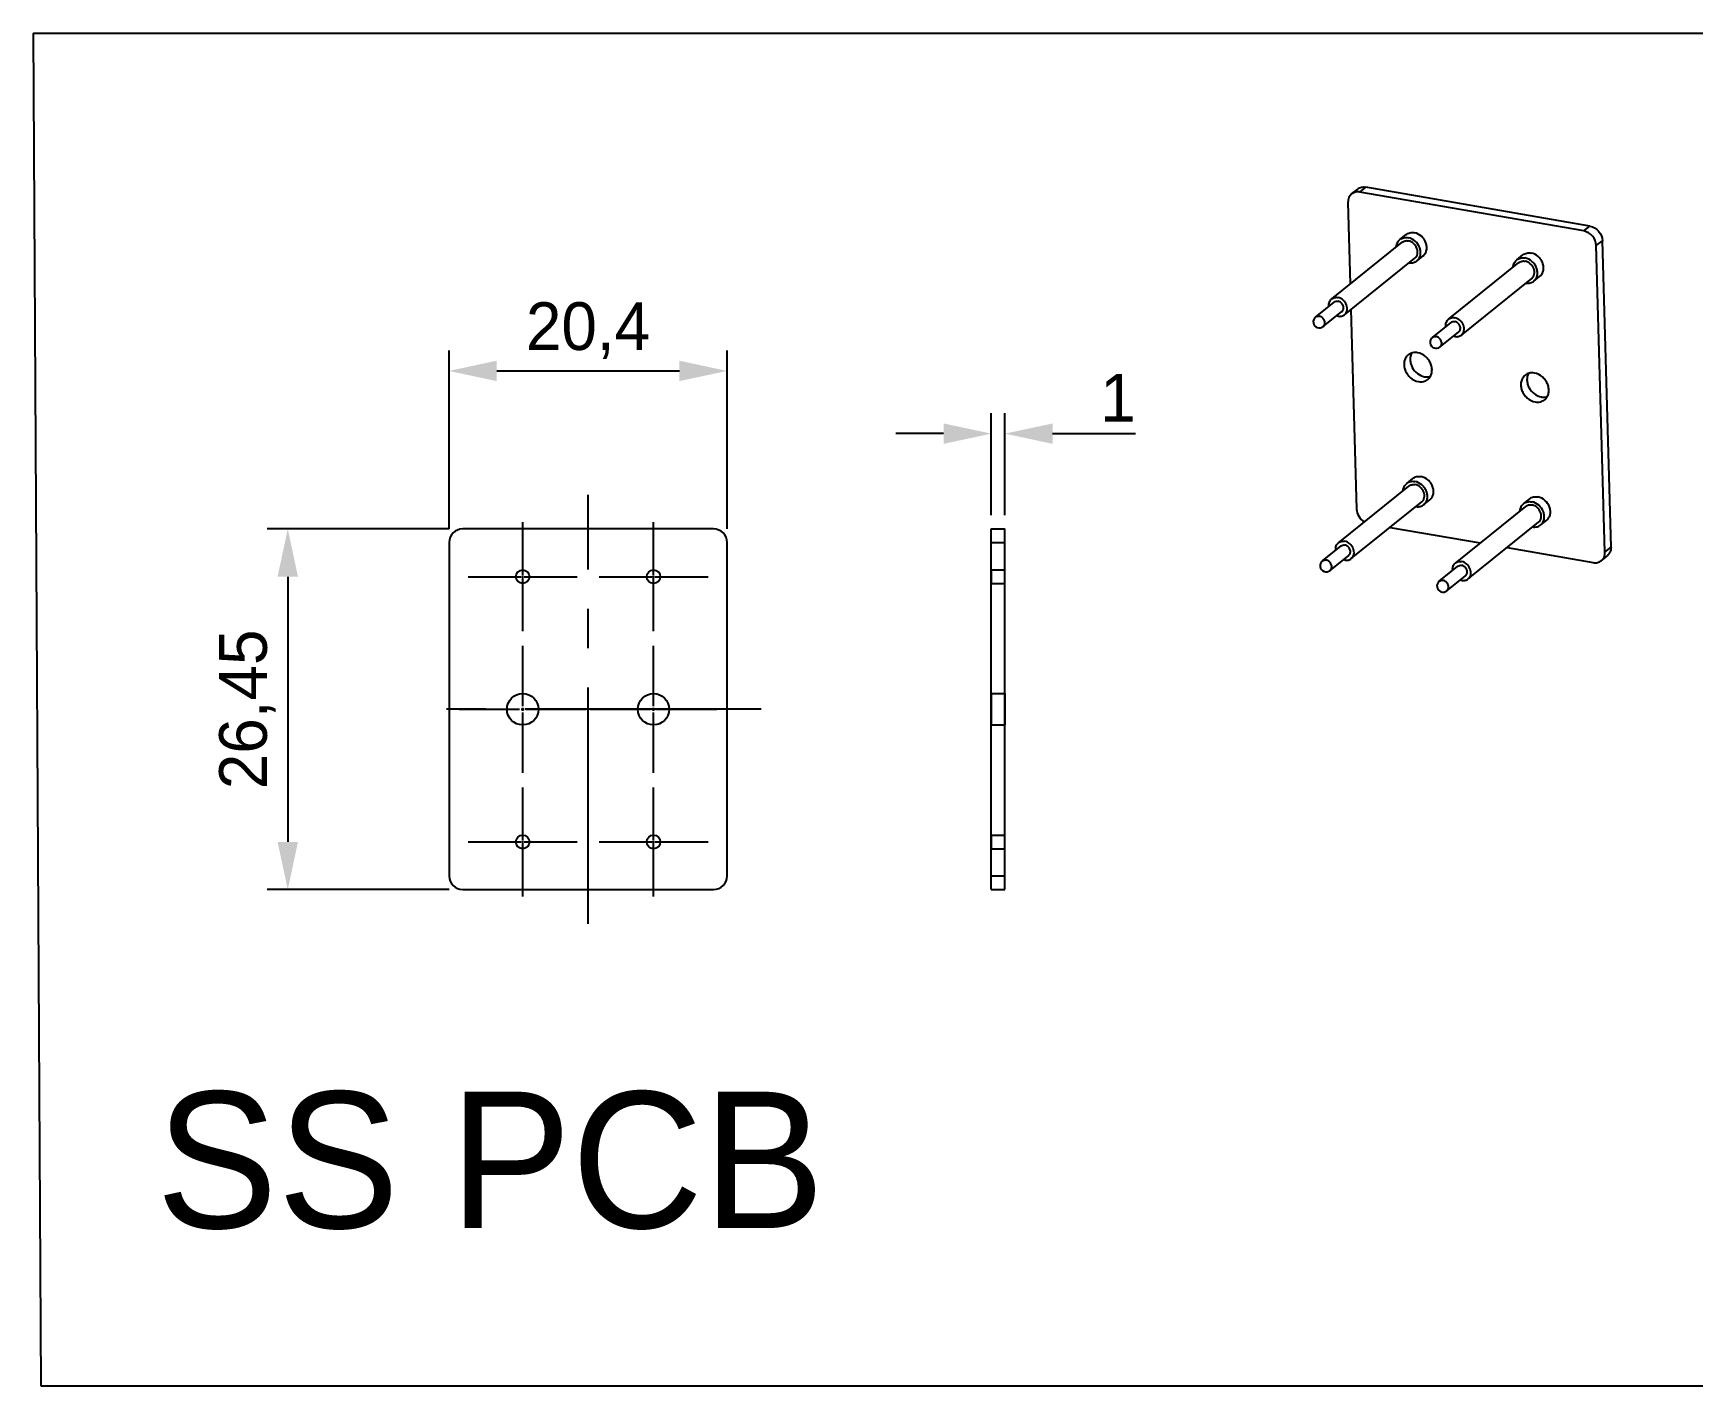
# Model space of a CAD drawing. Header units: millimetres. Extents: x 3775 to 4165, y 312 to 411.
# Drawn here: x 3775 to 3896.8, y 312.2 to 411.4 of the extents above; entities that cross this region are included whole.
import ezdxf

# ---------------------------------------------------------------- set-up
doc = ezdxf.new("R2010")
doc.units = ezdxf.units.MM
doc.header["$LTSCALE"] = 23.1
doc.header["$PDMODE"] = 3
doc.header["$PDSIZE"] = 8
doc.linetypes.add('CENTER2', pattern=[1.125, 0.75, -0.125, 0.125, -0.125])
doc.linetypes.add('HIDDEN', pattern=[0.2, 0.1, -0.1])
doc.layers.get('0').update_dxf_attribs({"linetype": 'CONTINUOUS'})
doc.layers.get('DEFPOINTS').update_dxf_attribs({"linetype": 'CONTINUOUS'})
for name, color, linetype in [('02___PRT_ALL_AXES', 7, 'CONTINUOUS'), ('06___PRT_ALL_SURFS', 7, 'CONTINUOUS'), ('DEFAULT_2', 8, 'HIDDEN')]:
    doc.layers.add(name, color=color, linetype=linetype)
doc.styles.get("Standard").update_dxf_attribs({"font": 'isonormlt-regular.ttf'})
doc.dimstyles.new('DIMSTYLE_1', dxfattribs={"dimtxt": 3.5, "dimasz": 3.5, "dimexe": 1.5, "dimexo": 1, "dimgap": 0.875, "dimtad": 1, "dimtxsty": 'STANDARD', "dimblk": '_FILLED', "dimblk1": '_FILLED', "dimblk2": '_FILLED', "dimcen": 0.09, "dimazin": 2, "dimtp": 0.01, "dimtm": 0.01, "dimtfac": 1, "dimtofl": 0, "dimtmove": 0, "dimatfit": 3, "dimldrblk": '_FILLED', "dimfxl": 1, "dimtolj": 1, "dimarcsym": 0})

# ---------------------------------------------------------------- blocks, each defined once
blk = doc.blocks.new('*U153')
at = {"color": 0, "linetype": 'CENTER2', "transparency": 16777216}
for p, q in [((0, 0.1), (0, 4)), ((-4, 0), (-0.1, 0)), ((0.1, 0), (4, 0)), ((0, -4), (0, -0.1))]:
    blk.add_line(p, q, dxfattribs=at)
at = {"color": 0, "linetype": 'Continuous', "transparency": 16777216}
for p, q in [((-0.05, 0), (0.05, 0)), ((0, -0.05), (0, 0.05))]:
    blk.add_line(p, q, dxfattribs=at)
blk = doc.blocks.new('*U154')
at = {"color": 0, "linetype": 'CENTER2', "transparency": 16777216}
for p, q in [((0, 0.1), (0, 4)), ((-4, 0), (-0.1, 0)), ((0.1, 0), (4, 0)), ((0, -4), (0, -0.1))]:
    blk.add_line(p, q, dxfattribs=at)
at = {"color": 0, "linetype": 'Continuous', "transparency": 16777216}
for p, q in [((-0.05, 0), (0.05, 0)), ((0, -0.05), (0, 0.05))]:
    blk.add_line(p, q, dxfattribs=at)
blk = doc.blocks.new('*U155')
at = {"color": 0, "linetype": 'CENTER2', "transparency": 16777216}
for p, q in [((0, 0.23), (0, 4.65)), ((-4.65, 0), (-0.23, 0)), ((0.23, 0), (4.65, 0)), ((0, -4.65), (0, -0.23))]:
    blk.add_line(p, q, dxfattribs=at)
at = {"color": 0, "linetype": 'Continuous', "transparency": 16777216}
for p, q in [((-0.115, 0), (0.115, 0)), ((0, -0.115), (0, 0.115))]:
    blk.add_line(p, q, dxfattribs=at)
blk = doc.blocks.new('*U156')
at = {"color": 0, "linetype": 'CENTER2', "transparency": 16777216}
for p, q in [((0, 0.23), (0, 4.65)), ((-4.65, 0), (-0.23, 0)), ((0.23, 0), (4.65, 0)), ((0, -4.65), (0, -0.23))]:
    blk.add_line(p, q, dxfattribs=at)
at = {"color": 0, "linetype": 'Continuous', "transparency": 16777216}
for p, q in [((-0.115, 0), (0.115, 0)), ((0, -0.115), (0, 0.115))]:
    blk.add_line(p, q, dxfattribs=at)
blk = doc.blocks.new('*U157')
at = {"color": 0, "linetype": 'CENTER2', "transparency": 16777216}
for p, q in [((0, 0.1), (0, 4)), ((-4, 0), (-0.1, 0)), ((0.1, 0), (4, 0)), ((0, -4), (0, -0.1))]:
    blk.add_line(p, q, dxfattribs=at)
at = {"color": 0, "linetype": 'Continuous', "transparency": 16777216}
for p, q in [((-0.05, 0), (0.05, 0)), ((0, -0.05), (0, 0.05))]:
    blk.add_line(p, q, dxfattribs=at)
blk = doc.blocks.new('*U158')
at = {"color": 0, "linetype": 'CENTER2', "transparency": 16777216}
for p, q in [((0, 0.1), (0, 4)), ((-4, 0), (-0.1, 0)), ((0.1, 0), (4, 0)), ((0, -4), (0, -0.1))]:
    blk.add_line(p, q, dxfattribs=at)
at = {"color": 0, "linetype": 'Continuous', "transparency": 16777216}
for p, q in [((-0.05, 0), (0.05, 0)), ((0, -0.05), (0, 0.05))]:
    blk.add_line(p, q, dxfattribs=at)
blk = doc.blocks.new('*U159')
at = {"color": 0, "linetype": 'CENTER2', "transparency": 16777216}
blk.add_line((0, -15.725), (0, 15.725), dxfattribs=at)
blk = doc.blocks.new('*U160')
at = {"color": 0, "linetype": 'CENTER2', "transparency": 16777216}
blk.add_line((12.7, 0), (-12.7, 0), dxfattribs=at)
blk = doc.blocks.new('_FILLED')
at = {"color": 0, "linetype": 'ByBlock'}
blk.add_solid([(0, 0), (-1, 0.214), (-1, -0.214)], dxfattribs=at)
blk = doc.blocks.new('*D161')
at = {"color": 0, "linetype": 'Continuous', "lineweight": -2, "transparency": 16777216}
for p, q in [((3805.52, 375.04), (3805.52, 388.13)), ((3825.92, 375.04), (3825.92, 388.13)), ((3809.02, 386.63), (3822.42, 386.63))]:
    blk.add_line(p, q, dxfattribs=at)
at = {"layer": 'DEFPOINTS', "color": 0, "linetype": 'Continuous', "transparency": 16777216}
for p in [(3825.92, 386.63), (3805.52, 374.04), (3825.92, 374.04)]:
    blk.add_point(p, dxfattribs=at)
at = {"color": 0, "linetype": 'Continuous', "lineweight": -2, "transparency": 16777216, "xscale": 3.5, "yscale": 3.5, "zscale": 3.5, "rotation": 180}
blk.add_blockref('_FILLED', (3805.52, 386.63), dxfattribs=at)
at = {"color": 0, "linetype": 'Continuous', "lineweight": -2, "transparency": 16777216, "xscale": 3.5, "yscale": 3.5, "zscale": 3.5}
blk.add_blockref('_FILLED', (3825.92, 386.63), dxfattribs=at)
at = {"color": 0, "linetype": 'Continuous', "transparency": 16777216, "insert": (3815.72, 389.59), "char_height": 3.5, "attachment_point": 5}
blk.add_mtext('\\A1;20,4', dxfattribs=at)
blk = doc.blocks.new('*D162')
at = {"color": 0, "linetype": 'Continuous', "lineweight": -2, "transparency": 16777216}
for p, q in [((3805.52, 375.04), (3792.19, 375.04)), ((3793.69, 371.54), (3793.69, 352.09)), ((3805.52, 348.59), (3792.19, 348.59))]:
    blk.add_line(p, q, dxfattribs=at)
at = {"layer": 'DEFPOINTS', "color": 0, "linetype": 'Continuous', "transparency": 16777216}
for p in [(3806.52, 375.04), (3793.69, 348.59), (3806.52, 348.59)]:
    blk.add_point(p, dxfattribs=at)
at = {"color": 0, "linetype": 'Continuous', "lineweight": -2, "transparency": 16777216, "xscale": 3.5, "yscale": 3.5, "zscale": 3.5}
for p, rotation in [((3793.69, 375.04), 90), ((3793.69, 348.59), 270)]:
    blk.add_blockref('_FILLED', p, dxfattribs=dict(at, rotation=rotation))
at = {"color": 0, "linetype": 'Continuous', "transparency": 16777216, "insert": (3790.73, 361.81), "char_height": 3.5, "attachment_point": 5, "rotation": 90}
blk.add_mtext('\\A1;26,45', dxfattribs=at)
blk = doc.blocks.new('*D163')
at = {"color": 0, "linetype": 'Continuous', "lineweight": -2, "transparency": 16777216}
for p, q in [((3845.31, 376.04), (3845.31, 383.53)), ((3846.31, 376.04), (3846.31, 383.53)), ((3841.81, 382.03), (3838.31, 382.03)), ((3849.81, 382.03), (3855.89, 382.03))]:
    blk.add_line(p, q, dxfattribs=at)
at = {"layer": 'DEFPOINTS', "color": 0, "linetype": 'Continuous', "transparency": 16777216}
for p in [(3846.31, 382.03), (3845.31, 375.04), (3846.31, 375.04)]:
    blk.add_point(p, dxfattribs=at)
at = {"color": 0, "linetype": 'Continuous', "lineweight": -2, "transparency": 16777216, "xscale": 3.5, "yscale": 3.5, "zscale": 3.5}
blk.add_blockref('_FILLED', (3845.31, 382.03), dxfattribs=at)
at = {"color": 0, "linetype": 'Continuous', "lineweight": -2, "transparency": 16777216, "xscale": 3.5, "yscale": 3.5, "zscale": 3.5, "rotation": 180}
blk.add_blockref('_FILLED', (3846.31, 382.03), dxfattribs=at)
at = {"color": 0, "linetype": 'Continuous', "transparency": 16777216, "insert": (3854.6, 384.66), "char_height": 3.5, "attachment_point": 5}
blk.add_mtext('\\A1;1', dxfattribs=at)

msp = doc.modelspace()

# ---------------------------------------------------------------- linework, layer by layer
for p, q in [((3775.011, 411.4), (4164.973, 411.4)), ((3775.011, 411.4), (3775.565, 312.196)), ((3775.565, 312.196), (4164.973, 312.196))]:
    msp.add_line(p, q)
at = {"color": 7, "linetype": 'Continuous'}
for p, q in [((3871.745, 399.607), (3872.194, 399.968)), ((3872.346, 399.747), (3872.795, 400.109)), ((3888.779, 396.893), (3872.346, 399.747)), ((3889.228, 397.254), (3872.795, 400.109)), ((3871.479, 398.983), (3871.646, 393.013)), ((3888.779, 396.893), (3889.228, 397.254)), ((3889.698, 395.818), (3890.147, 396.179)), ((3890.328, 373.337), (3889.698, 395.818)), ((3890.777, 373.698), (3890.147, 396.179)), ((3871.699, 391.13), (3872.109, 376.502)), ((3874.577, 375.158), (3881.182, 374.011)), ((3805.525, 374.038), (3805.525, 349.588)), ((3824.925, 375.038), (3806.525, 375.038)), ((3825.925, 349.588), (3825.925, 374.038)), ((3845.307, 348.588), (3845.307, 375.038)), ((3845.307, 375.038), (3846.307, 375.038)), ((3845.307, 374.038), (3846.307, 374.038)), ((3846.307, 348.588), (3846.307, 375.038)), ((3883.151, 373.669), (3889.461, 372.573)), ((3890.062, 372.713), (3890.511, 373.074)), ((3890.328, 373.337), (3890.777, 373.698)), ((3845.307, 349.588), (3846.307, 349.588)), ((3806.525, 348.588), (3824.925, 348.588)), ((3845.307, 348.588), (3846.307, 348.588))]:
    msp.add_line(p, q, dxfattribs=at)
for centre, start, end in [((3806.525, 374.038), 90, 180), ((3824.925, 374.038), 0, 90), ((3806.525, 349.588), 180, 270), ((3824.925, 349.588), 270, 0)]:
    msp.add_arc(centre, 1, start, end, dxfattribs=at)
for points, knots in [([(3871.746, 399.607), (3871.658, 399.537), (3871.513, 399.341), (3871.475, 399.103), (3871.479, 398.983)], [0, 0, 0, 0, 0.4832815, 1, 1, 1, 1]), ([(3872.346, 399.747), (3872.24, 399.766), (3872.023, 399.765), (3871.825, 399.671), (3871.746, 399.607)], [0, 0, 0, 0, 0.5142913, 1, 1, 1, 1]), ([(3872.195, 399.969), (3872.274, 400.033), (3872.472, 400.126), (3872.689, 400.127), (3872.795, 400.109)], [0, 0, 0, 0, 0.4857087, 1, 1, 1, 1]), ([(3889.228, 397.254), (3889.472, 397.212), (3889.932, 396.926), (3890.14, 396.429), (3890.147, 396.179)], [0, 0, 0, 0, 0.4977326, 1, 1, 1, 1]), ([(3889.698, 395.818), (3889.691, 396.068), (3889.482, 396.565), (3889.023, 396.85), (3888.779, 396.893)], [0, 0, 0, 0, 0.5022674, 1, 1, 1, 1]), ([(3872.109, 376.502), (3872.114, 376.315), (3872.237, 375.937), (3872.516, 375.657), (3872.681, 375.558)], [0, 0, 0, 0, 0.4925308, 1, 1, 1, 1]), ([(3889.461, 372.573), (3889.567, 372.554), (3889.784, 372.555), (3889.981, 372.649), (3890.061, 372.713)], [0, 0, 0, 0, 0.5142913, 1, 1, 1, 1]), ([(3890.061, 372.713), (3890.149, 372.783), (3890.293, 372.979), (3890.331, 373.217), (3890.328, 373.337)], [0, 0, 0, 0, 0.4832815, 1, 1, 1, 1]), ([(3890.777, 373.698), (3890.78, 373.578), (3890.743, 373.34), (3890.598, 373.144), (3890.51, 373.074)], [0, 0, 0, 0, 0.5167185, 1, 1, 1, 1])]:
    msp.add_open_spline(points, degree=3, knots=knots, dxfattribs=at)
at = {"layer": '02___PRT_ALL_AXES', "color": 8, "linetype": 'HIDDEN'}
for p, q in [((3845.307, 362.963), (3846.307, 362.963)), ((3845.307, 362.963), (3845.307, 360.663)), ((3846.307, 362.963), (3846.307, 360.663)), ((3845.307, 360.663), (3846.307, 360.663))]:
    msp.add_line(p, q, dxfattribs=at)
at = {"layer": '02___PRT_ALL_AXES', "color": 7, "linetype": 'Continuous'}
for centre in [(3810.925, 361.813), (3820.525, 361.813)]:
    msp.add_circle(centre, 1.15, dxfattribs=at)
for points, knots in [([(3875.896, 387.801), (3875.823, 387.742), (3875.695, 387.593), (3875.592, 387.311), (3875.58, 386.996), (3875.659, 386.676), (3875.822, 386.376), (3876.121, 386.045), (3876.433, 385.884), (3876.646, 385.847)], [0, 0, 0, 0, 0.1106598, 0.2257452, 0.3477977, 0.4767629, 0.6103449, 0.7448619, 1, 1, 1, 1]), ([(3876.587, 387.962), (3876.464, 387.983), (3876.215, 387.982), (3875.988, 387.875), (3875.896, 387.801)], [0, 0, 0, 0, 0.5142963, 1, 1, 1, 1]), ([(3876.154, 387.937), (3876.112, 387.863), (3876.05, 387.697), (3876.028, 387.427), (3876.075, 387.148), (3876.224, 386.787), (3876.547, 386.41), (3876.91, 386.241), (3877.095, 386.209)], [0, 0, 0, 0, 0.11313, 0.2321482, 0.3572892, 0.4872182, 0.7498767, 1, 1, 1, 1]), ([(3877.337, 386.008), (3877.41, 386.067), (3877.538, 386.216), (3877.641, 386.498), (3877.653, 386.813), (3877.574, 387.134), (3877.411, 387.433), (3877.112, 387.764), (3876.8, 387.925), (3876.587, 387.962)], [0, 0, 0, 0, 0.1106598, 0.2257452, 0.3477977, 0.4767629, 0.6103449, 0.7448619, 1, 1, 1, 1]), ([(3876.646, 385.847), (3876.769, 385.826), (3877.018, 385.827), (3877.245, 385.935), (3877.337, 386.008)], [0, 0, 0, 0, 0.5142963, 1, 1, 1, 1]), ([(3877.095, 386.209), (3877.132, 386.202), (3877.276, 386.185), (3877.425, 386.201), (3877.528, 386.233)], [0, 0, 0, 0, 0.2579338, 1, 1, 1, 1]), ([(3884.47, 386.312), (3884.397, 386.253), (3884.269, 386.104), (3884.165, 385.822), (3884.154, 385.507), (3884.233, 385.186), (3884.395, 384.887), (3884.694, 384.556), (3885.007, 384.395), (3885.22, 384.358)], [0, 0, 0, 0, 0.1106598, 0.2257452, 0.3477977, 0.4767629, 0.6103449, 0.7448619, 1, 1, 1, 1]), ([(3885.161, 386.473), (3885.038, 386.494), (3884.789, 386.493), (3884.562, 386.385), (3884.47, 386.312)], [0, 0, 0, 0, 0.5142963, 1, 1, 1, 1]), ([(3884.728, 386.447), (3884.686, 386.374), (3884.624, 386.208), (3884.601, 385.938), (3884.648, 385.659), (3884.798, 385.298), (3885.121, 384.92), (3885.484, 384.751), (3885.669, 384.719)], [0, 0, 0, 0, 0.11313, 0.2321482, 0.3572892, 0.4872182, 0.7498767, 1, 1, 1, 1]), ([(3885.911, 384.519), (3885.984, 384.578), (3886.112, 384.727), (3886.215, 385.009), (3886.226, 385.324), (3886.147, 385.644), (3885.985, 385.944), (3885.686, 386.275), (3885.374, 386.436), (3885.161, 386.473)], [0, 0, 0, 0, 0.1106598, 0.2257452, 0.3477977, 0.4767629, 0.6103449, 0.7448619, 1, 1, 1, 1]), ([(3885.22, 384.358), (3885.342, 384.337), (3885.592, 384.338), (3885.819, 384.445), (3885.911, 384.519)], [0, 0, 0, 0, 0.5142963, 1, 1, 1, 1]), ([(3885.669, 384.719), (3885.706, 384.713), (3885.85, 384.696), (3885.999, 384.711), (3886.102, 384.743)], [0, 0, 0, 0, 0.2579338, 1, 1, 1, 1])]:
    msp.add_open_spline(points, degree=3, knots=knots, dxfattribs=at)
at = {"layer": '06___PRT_ALL_SURFS', "color": 7, "linetype": 'Continuous'}
for p, q in [((3870.282, 391.915), (3875.447, 396.07)), ((3875.29, 396.265), (3875.739, 396.626)), ((3871.222, 390.747), (3876.387, 394.901)), ((3876.544, 394.706), (3876.993, 395.067)), ((3878.856, 390.426), (3884.021, 394.58)), ((3883.864, 394.775), (3884.313, 395.136)), ((3879.796, 389.257), (3884.961, 393.412)), ((3885.117, 393.217), (3885.567, 393.578)), ((3869.1, 390.58), (3870.47, 391.682)), ((3869.664, 389.878), (3871.034, 390.98)), ((3877.674, 389.09), (3879.044, 390.192)), ((3878.238, 388.389), (3879.608, 389.491)), ((3875.791, 378.381), (3876.24, 378.742)), ((3870.783, 374.032), (3875.948, 378.186)), ((3871.723, 372.863), (3876.888, 377.017)), ((3877.045, 376.822), (3877.494, 377.184)), ((3879.357, 372.542), (3884.522, 376.697)), ((3884.365, 376.891), (3884.814, 377.253)), ((3880.297, 371.373), (3885.462, 375.528)), ((3885.618, 375.333), (3886.068, 375.694)), ((3869.601, 372.696), (3870.971, 373.798)), ((3870.165, 371.995), (3871.535, 373.097)), ((3878.175, 371.207), (3879.545, 372.308)), ((3878.739, 370.505), (3880.109, 371.607))]:
    msp.add_line(p, q, dxfattribs=at)
at = {"layer": '06___PRT_ALL_SURFS', "color": 8, "linetype": 'HIDDEN'}
for p, q in [((3845.307, 372.038), (3845.307, 371.038)), ((3845.307, 352.588), (3846.307, 352.588)), ((3845.307, 352.588), (3845.307, 351.588)), ((3845.307, 351.588), (3846.307, 351.588))]:
    msp.add_line(p, q, dxfattribs=at)
at = {"layer": '06___PRT_ALL_SURFS', "color": 7, "linetype": 'Continuous'}
for centre in [(3810.925, 371.538), (3820.525, 371.538), (3810.925, 352.088), (3820.525, 352.088)]:
    msp.add_circle(centre, 0.5, dxfattribs=at)
for centre, radius, start, end in [((3869.382, 390.229), 0.45, 128.81268, 308.8162), ((3877.956, 388.74), 0.45, 128.81276, 308.81594), ((3876.206, 377.865), 0.663, 128.76165, 131.59525), ((3869.883, 372.345), 0.45, 128.81281, 308.81578), ((3878.457, 370.856), 0.45, 128.81273, 308.81603)]:
    msp.add_arc(centre, radius, start, end, dxfattribs=at)
for points, knots in [([(3875.026, 395.733), (3875.033, 395.837), (3875.084, 396.039), (3875.214, 396.203), (3875.29, 396.265)], [0, 0, 0, 0, 0.5134675, 1, 1, 1, 1]), ([(3875.29, 396.265), (3875.373, 396.331), (3875.58, 396.427), (3875.806, 396.422), (3875.916, 396.4)], [0, 0, 0, 0, 0.4847786, 1, 1, 1, 1]), ([(3875.447, 396.07), (3875.509, 396.12), (3875.664, 396.192), (3875.834, 396.188), (3875.916, 396.171)], [0, 0, 0, 0, 0.4847786, 1, 1, 1, 1]), ([(3875.739, 396.626), (3875.822, 396.692), (3876.029, 396.788), (3876.255, 396.784), (3876.365, 396.761)], [0, 0, 0, 0, 0.4847786, 1, 1, 1, 1]), ([(3876.544, 394.706), (3876.606, 394.757), (3876.716, 394.885), (3876.807, 395.126), (3876.819, 395.396), (3876.731, 395.766), (3876.452, 396.173), (3876.099, 396.363), (3875.916, 396.4)], [0, 0, 0, 0, 0.1108328, 0.2260042, 0.3480422, 0.4769661, 0.743419, 1, 1, 1, 1]), ([(3876.387, 394.901), (3876.434, 394.939), (3876.516, 395.035), (3876.584, 395.216), (3876.593, 395.418), (3876.528, 395.696), (3876.318, 396.001), (3876.054, 396.144), (3875.916, 396.171)], [0, 0, 0, 0, 0.1108328, 0.2260042, 0.3480422, 0.4769661, 0.743419, 1, 1, 1, 1]), ([(3876.993, 395.067), (3877.055, 395.118), (3877.165, 395.246), (3877.256, 395.487), (3877.268, 395.757), (3877.18, 396.128), (3876.901, 396.534), (3876.548, 396.724), (3876.365, 396.761)], [0, 0, 0, 0, 0.1108328, 0.2260042, 0.3480422, 0.4769661, 0.743419, 1, 1, 1, 1]), ([(3875.968, 394.562), (3876.071, 394.547), (3876.279, 394.553), (3876.467, 394.644), (3876.544, 394.706)], [0, 0, 0, 0, 0.5136885, 1, 1, 1, 1]), ([(3883.6, 394.244), (3883.607, 394.347), (3883.657, 394.549), (3883.787, 394.714), (3883.864, 394.775)], [0, 0, 0, 0, 0.5134811, 1, 1, 1, 1]), ([(3883.864, 394.775), (3883.945, 394.84), (3884.146, 394.935), (3884.366, 394.934), (3884.474, 394.914)], [0, 0, 0, 0, 0.4853504, 1, 1, 1, 1]), ([(3884.021, 394.581), (3884.081, 394.629), (3884.232, 394.7), (3884.397, 394.699), (3884.478, 394.684)], [0, 0, 0, 0, 0.4853504, 1, 1, 1, 1]), ([(3884.313, 395.137), (3884.394, 395.202), (3884.595, 395.296), (3884.815, 395.295), (3884.924, 395.275)], [0, 0, 0, 0, 0.4853504, 1, 1, 1, 1]), ([(3885.117, 393.216), (3885.18, 393.267), (3885.291, 393.396), (3885.381, 393.64), (3885.392, 393.913), (3885.325, 394.19), (3885.186, 394.45), (3884.928, 394.738), (3884.659, 394.88), (3884.474, 394.914)], [0, 0, 0, 0, 0.1106419, 0.2256722, 0.3476261, 0.4764781, 0.6099813, 0.7445009, 1, 1, 1, 1]), ([(3884.96, 393.411), (3885.008, 393.449), (3885.091, 393.546), (3885.159, 393.729), (3885.167, 393.934), (3885.099, 394.213), (3884.885, 394.519), (3884.617, 394.659), (3884.478, 394.684)], [0, 0, 0, 0, 0.110863, 0.2261233, 0.348321, 0.4774305, 0.7439902, 1, 1, 1, 1]), ([(3885.566, 393.578), (3885.63, 393.629), (3885.74, 393.758), (3885.83, 394.002), (3885.841, 394.274), (3885.774, 394.551), (3885.635, 394.811), (3885.377, 395.1), (3885.108, 395.241), (3884.924, 395.275)], [0, 0, 0, 0, 0.1106419, 0.2256722, 0.3476261, 0.4764781, 0.6099813, 0.7445009, 1, 1, 1, 1]), ([(3884.542, 393.072), (3884.644, 393.058), (3884.852, 393.063), (3885.04, 393.155), (3885.117, 393.216)], [0, 0, 0, 0, 0.5136179, 1, 1, 1, 1]), ([(3870.088, 391.375), (3870.075, 391.477), (3870.089, 391.683), (3870.208, 391.856), (3870.282, 391.915)], [0, 0, 0, 0, 0.5199688, 1, 1, 1, 1]), ([(3870.282, 391.915), (3870.344, 391.965), (3870.499, 392.037), (3870.669, 392.034), (3870.751, 392.017)], [0, 0, 0, 0, 0.4847786, 1, 1, 1, 1]), ([(3870.47, 391.682), (3870.508, 391.712), (3870.601, 391.755), (3870.702, 391.753), (3870.752, 391.743)], [0, 0, 0, 0, 0.4850072, 1, 1, 1, 1]), ([(3871.222, 390.746), (3871.269, 390.784), (3871.352, 390.88), (3871.419, 391.061), (3871.428, 391.264), (3871.363, 391.542), (3871.153, 391.847), (3870.889, 391.989), (3870.751, 392.017)], [0, 0, 0, 0, 0.1108328, 0.2260042, 0.3480422, 0.4769661, 0.743419, 1, 1, 1, 1]), ([(3871.034, 390.98), (3871.062, 391.003), (3871.111, 391.06), (3871.167, 391.208), (3871.141, 391.425), (3870.993, 391.64), (3870.834, 391.726), (3870.752, 391.743)], [0, 0, 0, 0, 0.1110648, 0.2265103, 0.4756439, 0.7427403, 1, 1, 1, 1]), ([(3869.1, 390.58), (3869.137, 390.61), (3869.23, 390.653), (3869.332, 390.651), (3869.382, 390.641)], [0, 0, 0, 0, 0.484997, 1, 1, 1, 1]), ([(3869.664, 389.878), (3869.692, 389.901), (3869.742, 389.959), (3869.797, 390.107), (3869.772, 390.324), (3869.623, 390.538), (3869.464, 390.624), (3869.382, 390.641)], [0, 0, 0, 0, 0.1110665, 0.2265252, 0.4756821, 0.7427645, 1, 1, 1, 1]), ([(3870.752, 390.645), (3870.835, 390.628), (3871.005, 390.625), (3871.16, 390.697), (3871.222, 390.746)], [0, 0, 0, 0, 0.5152214, 1, 1, 1, 1]), ([(3878.662, 389.886), (3878.649, 389.988), (3878.663, 390.194), (3878.782, 390.367), (3878.856, 390.426)], [0, 0, 0, 0, 0.5199598, 1, 1, 1, 1]), ([(3878.856, 390.426), (3878.916, 390.475), (3879.067, 390.546), (3879.233, 390.545), (3879.314, 390.53)], [0, 0, 0, 0, 0.4853504, 1, 1, 1, 1]), ([(3879.044, 390.192), (3879.08, 390.222), (3879.171, 390.264), (3879.27, 390.263), (3879.318, 390.255)], [0, 0, 0, 0, 0.4855938, 1, 1, 1, 1]), ([(3879.796, 389.257), (3879.843, 389.295), (3879.926, 389.392), (3879.994, 389.575), (3880.002, 389.779), (3879.934, 390.059), (3879.72, 390.364), (3879.452, 390.504), (3879.314, 390.53)], [0, 0, 0, 0, 0.110863, 0.2261233, 0.348321, 0.4774305, 0.7439902, 1, 1, 1, 1]), ([(3879.607, 389.491), (3879.636, 389.513), (3879.686, 389.572), (3879.741, 389.721), (3879.714, 389.94), (3879.563, 390.155), (3879.402, 390.239), (3879.318, 390.255)], [0, 0, 0, 0, 0.1110981, 0.2266442, 0.4761066, 0.743314, 1, 1, 1, 1]), ([(3877.674, 389.09), (3877.71, 389.12), (3877.801, 389.162), (3877.9, 389.162), (3877.949, 389.153)], [0, 0, 0, 0, 0.4855848, 1, 1, 1, 1]), ([(3878.238, 388.389), (3878.266, 388.412), (3878.316, 388.47), (3878.372, 388.62), (3878.344, 388.838), (3878.193, 389.053), (3878.032, 389.137), (3877.949, 389.153)], [0, 0, 0, 0, 0.1110997, 0.2266578, 0.4761412, 0.7433357, 1, 1, 1, 1]), ([(3879.338, 389.153), (3879.31, 389.158), (3879.272, 389.168), (3879.236, 389.18), (3879.227, 389.183)], [0, 0, 0, 0, 0.7462896, 1, 1, 1, 1]), ([(3879.338, 389.153), (3879.419, 389.138), (3879.584, 389.137), (3879.735, 389.208), (3879.796, 389.257)], [0, 0, 0, 0, 0.5146496, 1, 1, 1, 1]), ([(3876.241, 378.742), (3876.32, 378.806), (3876.518, 378.9), (3876.735, 378.901), (3876.841, 378.882)], [0, 0, 0, 0, 0.4857044, 1, 1, 1, 1]), ([(3877.493, 377.183), (3877.557, 377.234), (3877.668, 377.364), (3877.758, 377.609), (3877.768, 377.883), (3877.699, 378.162), (3877.558, 378.422), (3877.298, 378.71), (3877.027, 378.85), (3876.841, 378.882)], [0, 0, 0, 0, 0.1106598, 0.2257454, 0.3477981, 0.4767635, 0.6103456, 0.7448626, 1, 1, 1, 1]), ([(3875.527, 377.849), (3875.534, 377.947), (3875.58, 378.138), (3875.697, 378.298), (3875.767, 378.36)], [0, 0, 0, 0, 0.5132756, 1, 1, 1, 1]), ([(3875.792, 378.381), (3875.871, 378.445), (3876.069, 378.539), (3876.286, 378.54), (3876.392, 378.521)], [0, 0, 0, 0, 0.4857044, 1, 1, 1, 1]), ([(3875.948, 378.186), (3876.008, 378.234), (3876.156, 378.304), (3876.319, 378.305), (3876.399, 378.291)], [0, 0, 0, 0, 0.4857044, 1, 1, 1, 1]), ([(3877.044, 376.822), (3877.108, 376.873), (3877.219, 377.003), (3877.309, 377.248), (3877.319, 377.522), (3877.25, 377.801), (3877.109, 378.061), (3876.849, 378.349), (3876.578, 378.489), (3876.392, 378.521)], [0, 0, 0, 0, 0.1106598, 0.2257454, 0.3477981, 0.4767635, 0.6103456, 0.7448626, 1, 1, 1, 1]), ([(3876.888, 377.017), (3876.935, 377.055), (3877.019, 377.153), (3877.086, 377.337), (3877.094, 377.542), (3877.024, 377.823), (3876.808, 378.128), (3876.538, 378.267), (3876.399, 378.291)], [0, 0, 0, 0, 0.110883, 0.2262006, 0.3484994, 0.4777249, 0.7443481, 1, 1, 1, 1]), ([(3876.468, 376.678), (3876.571, 376.663), (3876.779, 376.669), (3876.968, 376.76), (3877.044, 376.822)], [0, 0, 0, 0, 0.5135706, 1, 1, 1, 1]), ([(3884.101, 376.36), (3884.108, 376.464), (3884.158, 376.666), (3884.288, 376.83), (3884.365, 376.892)], [0, 0, 0, 0, 0.5134753, 1, 1, 1, 1]), ([(3884.365, 376.892), (3884.447, 376.957), (3884.65, 377.052), (3884.872, 377.05), (3884.981, 377.029)], [0, 0, 0, 0, 0.4851561, 1, 1, 1, 1]), ([(3884.522, 376.697), (3884.583, 376.746), (3884.735, 376.817), (3884.902, 376.815), (3884.983, 376.8)], [0, 0, 0, 0, 0.4851561, 1, 1, 1, 1]), ([(3884.814, 377.253), (3884.896, 377.318), (3885.099, 377.413), (3885.321, 377.411), (3885.43, 377.39)], [0, 0, 0, 0, 0.4851561, 1, 1, 1, 1]), ([(3885.618, 375.333), (3885.681, 375.384), (3885.792, 375.512), (3885.882, 375.755), (3885.893, 376.027), (3885.804, 376.399), (3885.521, 376.806), (3885.165, 376.994), (3884.981, 377.029)], [0, 0, 0, 0, 0.1108525, 0.2260821, 0.348225, 0.4772711, 0.7437951, 1, 1, 1, 1]), ([(3885.462, 375.528), (3885.509, 375.566), (3885.592, 375.662), (3885.659, 375.845), (3885.668, 376.048), (3885.601, 376.327), (3885.389, 376.633), (3885.122, 376.773), (3884.983, 376.8)], [0, 0, 0, 0, 0.1108525, 0.2260821, 0.348225, 0.4772711, 0.7437951, 1, 1, 1, 1]), ([(3886.067, 375.694), (3886.13, 375.745), (3886.241, 375.874), (3886.331, 376.117), (3886.342, 376.388), (3886.253, 376.76), (3885.97, 377.167), (3885.614, 377.355), (3885.43, 377.39)], [0, 0, 0, 0, 0.1108525, 0.2260821, 0.348225, 0.4772711, 0.7437951, 1, 1, 1, 1]), ([(3885.043, 375.189), (3885.146, 375.174), (3885.353, 375.18), (3885.542, 375.271), (3885.618, 375.333)], [0, 0, 0, 0, 0.5136427, 1, 1, 1, 1]), ([(3870.589, 373.491), (3870.576, 373.594), (3870.591, 373.799), (3870.709, 373.972), (3870.783, 374.032)], [0, 0, 0, 0, 0.5199528, 1, 1, 1, 1]), ([(3870.783, 374.032), (3870.843, 374.08), (3870.991, 374.15), (3871.154, 374.151), (3871.234, 374.137)], [0, 0, 0, 0, 0.4857044, 1, 1, 1, 1]), ([(3870.971, 373.798), (3871.007, 373.827), (3871.096, 373.869), (3871.194, 373.869), (3871.241, 373.861)], [0, 0, 0, 0, 0.4859571, 1, 1, 1, 1]), ([(3871.723, 372.863), (3871.77, 372.901), (3871.854, 372.998), (3871.921, 373.182), (3871.929, 373.388), (3871.859, 373.668), (3871.644, 373.974), (3871.373, 374.113), (3871.234, 374.137)], [0, 0, 0, 0, 0.110883, 0.2262006, 0.3484994, 0.4777249, 0.7443481, 1, 1, 1, 1]), ([(3871.535, 373.096), (3871.563, 373.119), (3871.613, 373.178), (3871.669, 373.328), (3871.641, 373.548), (3871.487, 373.763), (3871.325, 373.846), (3871.241, 373.861)], [0, 0, 0, 0, 0.1111206, 0.2267308, 0.4763993, 0.7436731, 1, 1, 1, 1]), ([(3869.601, 372.696), (3869.637, 372.725), (3869.726, 372.767), (3869.824, 372.767), (3869.872, 372.759)], [0, 0, 0, 0, 0.485949, 1, 1, 1, 1]), ([(3870.165, 371.995), (3870.194, 372.018), (3870.244, 372.076), (3870.299, 372.227), (3870.271, 372.446), (3870.117, 372.661), (3869.955, 372.745), (3869.872, 372.759)], [0, 0, 0, 0, 0.111122, 0.2267433, 0.4764309, 0.7436928, 1, 1, 1, 1]), ([(3871.272, 372.758), (3871.262, 372.759), (3871.222, 372.767), (3871.183, 372.779), (3871.154, 372.789)], [0, 0, 0, 0, 0.2461489, 1, 1, 1, 1]), ([(3871.272, 372.758), (3871.352, 372.744), (3871.515, 372.744), (3871.663, 372.815), (3871.723, 372.863)], [0, 0, 0, 0, 0.5142956, 1, 1, 1, 1]), ([(3879.357, 372.542), (3879.418, 372.591), (3879.57, 372.663), (3879.737, 372.661), (3879.819, 372.645)], [0, 0, 0, 0, 0.4851561, 1, 1, 1, 1]), ([(3880.297, 371.373), (3880.344, 371.411), (3880.427, 371.508), (3880.494, 371.69), (3880.503, 371.894), (3880.436, 372.173), (3880.224, 372.478), (3879.957, 372.619), (3879.819, 372.645)], [0, 0, 0, 0, 0.1108525, 0.2260821, 0.348225, 0.4772711, 0.7437951, 1, 1, 1, 1]), ([(3879.163, 372.002), (3879.15, 372.104), (3879.164, 372.31), (3879.283, 372.483), (3879.357, 372.542)], [0, 0, 0, 0, 0.5199649, 1, 1, 1, 1]), ([(3879.545, 372.309), (3879.582, 372.338), (3879.673, 372.381), (3879.773, 372.38), (3879.822, 372.37)], [0, 0, 0, 0, 0.4853944, 1, 1, 1, 1]), ([(3880.108, 371.607), (3880.137, 371.63), (3880.187, 371.688), (3880.242, 371.837), (3880.215, 372.055), (3880.065, 372.269), (3879.905, 372.355), (3879.822, 372.37)], [0, 0, 0, 0, 0.1110864, 0.2265979, 0.4759479, 0.7431181, 1, 1, 1, 1]), ([(3878.175, 371.207), (3878.212, 371.236), (3878.303, 371.279), (3878.403, 371.278), (3878.452, 371.269)], [0, 0, 0, 0, 0.485385, 1, 1, 1, 1]), ([(3878.739, 370.505), (3878.767, 370.528), (3878.817, 370.586), (3878.872, 370.735), (3878.846, 370.953), (3878.695, 371.168), (3878.535, 371.253), (3878.452, 371.269)], [0, 0, 0, 0, 0.111088, 0.2266119, 0.4759839, 0.7431408, 1, 1, 1, 1]), ([(3879.835, 371.27), (3879.917, 371.255), (3880.083, 371.253), (3880.236, 371.324), (3880.297, 371.373)], [0, 0, 0, 0, 0.5148439, 1, 1, 1, 1])]:
    msp.add_open_spline(points, degree=3, knots=knots, dxfattribs=at)
for points in [[(3870.752, 390.645), (3870.719, 390.652), (3870.685, 390.661), (3870.653, 390.673)], [(3879.835, 371.27), (3879.799, 371.277), (3879.763, 371.287), (3879.728, 371.3)]]:
    msp.add_open_spline(points, degree=3, dxfattribs=at)
at = {"layer": 'DEFAULT_2', "color": 8, "linetype": 'HIDDEN'}
for p, q in [((3845.307, 372.038), (3846.307, 372.038)), ((3845.307, 371.038), (3846.307, 371.038))]:
    msp.add_line(p, q, dxfattribs=at)

# ---------------------------------------------------------------- block references
at = {"color": 242, "linetype": 'CENTER2', "true_color": 0xcd2027}
for name, p in [('*U159', (3815.725, 361.813)), ('*U153', (3810.925, 371.538)), ('*U154', (3820.525, 371.538)), ('*U156', (3810.925, 361.813)), ('*U155', (3820.525, 361.813)), ('*U157', (3810.925, 352.088)), ('*U158', (3820.525, 352.088))]:
    msp.add_blockref(name, p, dxfattribs=at)
at = {"color": 240, "linetype": 'CENTER2', "true_color": 0xed1f24}
msp.add_blockref('*U160', (3815.725, 361.813), dxfattribs=at)

# ---------------------------------------------------------------- texts
at = {"color": 2, "insert": (3784.025, 333.766), "char_height": 10, "attachment_point": 1}
msp.add_mtext_dynamic_manual_height_columns('SS PCB', width=204.69239, gutter_width=1, heights=[69.999], dxfattribs=at)

# ---------------------------------------------------------------- dimensions: what is measured, and where the dimension line sits
at = {"color": 2, "linetype": 'Continuous'}
for base, p1, p2, picture, middle in [((3825.925, 386.634), (3805.525, 374.038), (3825.925, 374.038), '*D161', (3815.725, 389.592)), ((3846.307, 382.033), (3845.307, 375.038), (3846.307, 375.038), '*D163', (3854.599, 384.658))]:
    dim = msp.add_linear_dim(base=base, p1=p1, p2=p2, dimstyle='DIMSTYLE_1', dxfattribs=at)
    dim.commit()
    dim.dimension.update_dxf_attribs({"geometry": picture, "text_midpoint": middle})
dim = msp.add_linear_dim(base=(3793.693, 348.588), p1=(3806.525, 375.038), p2=(3806.525, 348.588), angle=90, dimstyle='DIMSTYLE_1', dxfattribs=at)
dim.commit()
dim.dimension.update_dxf_attribs({"geometry": '*D162', "text_midpoint": (3790.734, 361.813)})

doc.saveas('drawing.dxf')
